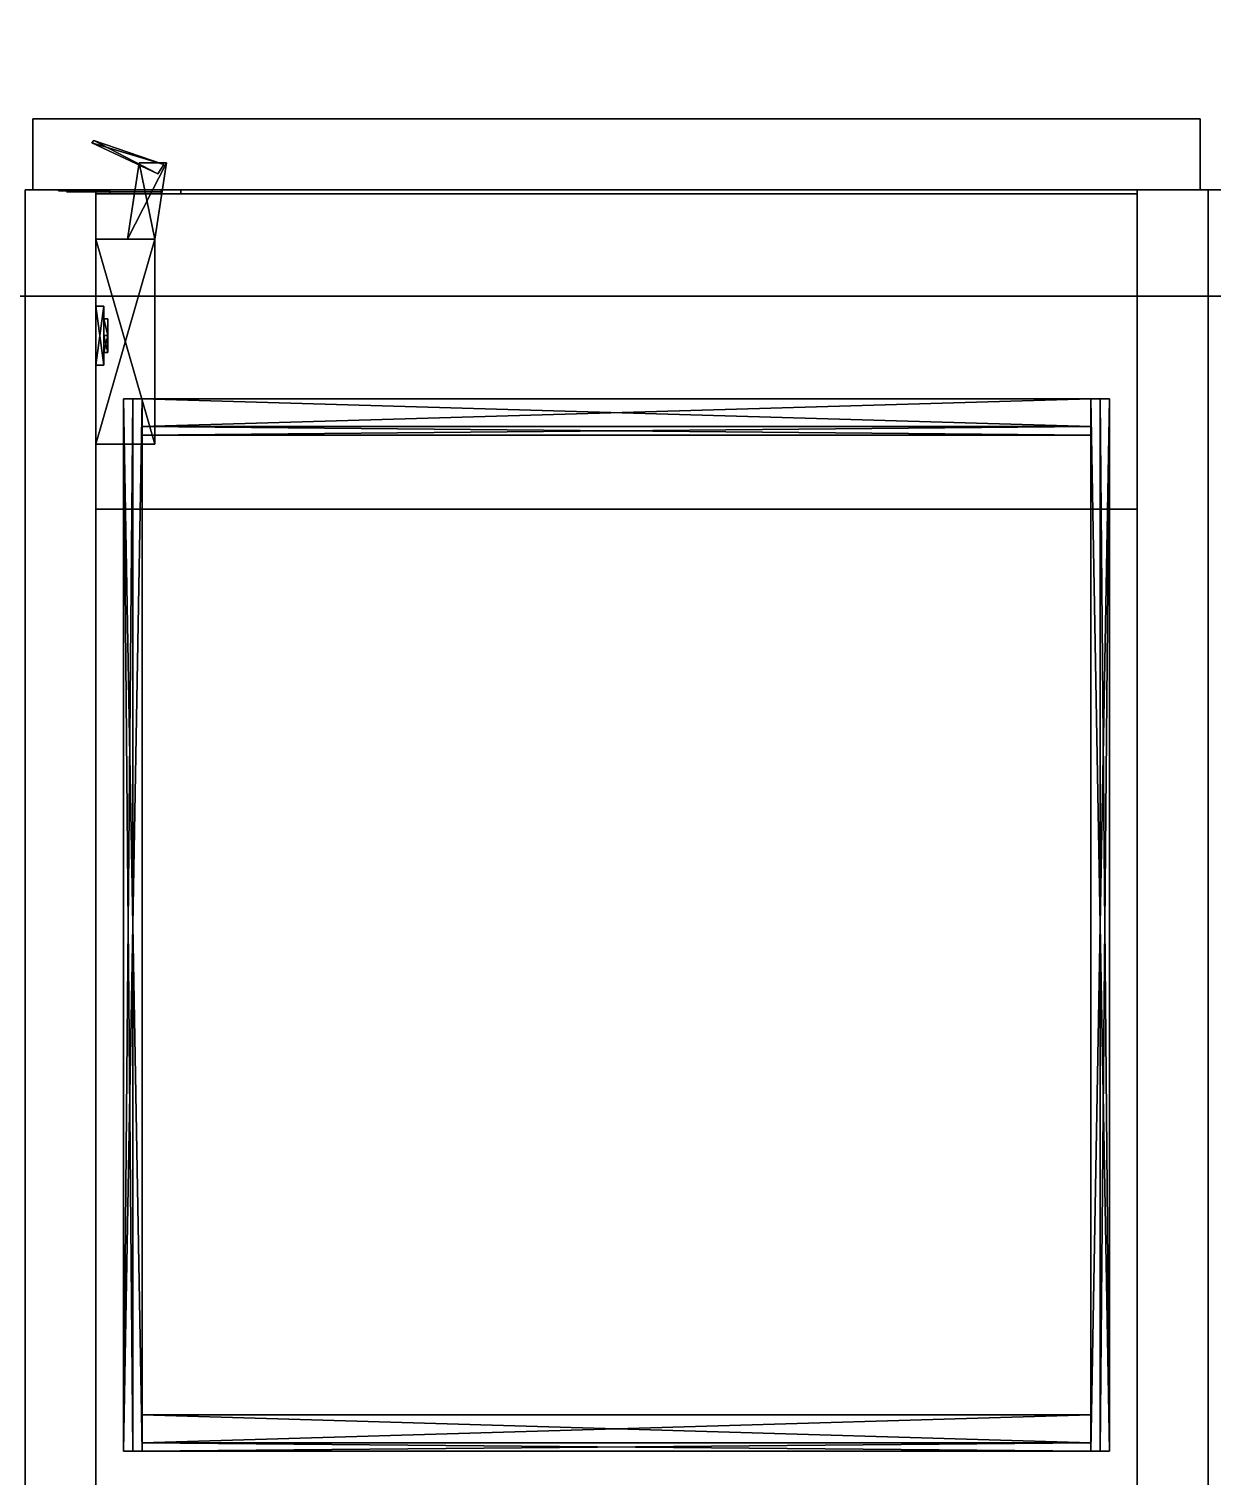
# Model space of a CAD drawing. Extents: x 0 to 5507, y -6518 to 0.
# Drawn here: x 1516 to 1816, y -3605.3 to -3238.2 of the extents above; entities that cross this region are included whole.
import ezdxf

# ---------------------------------------------------------------- set-up
doc = ezdxf.new("R2010")
doc.units = 0
for name, color, linetype in [('LAYER0', 7, 'CONTINUOUS'), ('LAYER1', 7, 'CONTINUOUS'), ('LAYER532', 7, 'CONTINUOUS'), ('LAYER602', 7, 'CONTINUOUS'), ('LAYER633', 7, 'CONTINUOUS'), ('LAYER634', 7, 'CONTINUOUS'), ('LAYER651', 7, 'CONTINUOUS'), ('LAYER652', 253, 'CONTINUOUS'), ('LAYER653', 7, 'CONTINUOUS'), ('LAYER656', 28, 'CONTINUOUS'), ('LAYER657', 253, 'CONTINUOUS'), ('LAYER658', 28, 'CONTINUOUS'), ('LAYER659', 253, 'CONTINUOUS'), ('LAYER660', 254, 'CONTINUOUS')]:
    doc.layers.add(name, color=color, linetype=linetype)

msp = doc.modelspace()

# ---------------------------------------------------------------- linework, layer by layer
at = {"layer": 'LAYER0', "invisible_edges": 1}
for points in [[(5507, 0), (0, -6518), (0, 0), (5507, 0)], [(5507, -6518, 5), (0, 0, 5), (0, -6518, 5), (5507, -6518, 5)], [(0, 0, 5), (5507, -6518, 5), (5507, 0, 5), (0, 0, 5)], [(0, -6518), (5507, 0), (5507, -6518), (0, -6518)]]:
    msp.add_3dface(points, dxfattribs=at)
at = {"layer": 'LAYER532', "invisible_edges": 1}
for points in [[(2487, -3306, 5), (762, -3849, 5), (762, -3306, 5), (2487, -3306, 5)], [(762, -3849, 5), (2487, -3306, 5), (2487, -3849, 5), (762, -3849, 5)], [(762, -3306, 115), (2487, -3306, 5), (762, -3306, 5), (762, -3306, 115)], [(2487, -3306, 5), (762, -3306, 115), (2487, -3306, 115), (2487, -3306, 5)], [(2487, -3849, 115), (762, -3306, 115), (762, -3849, 115), (2487, -3849, 115)], [(762, -3306, 115), (2487, -3849, 115), (2487, -3306, 115), (762, -3306, 115)]]:
    msp.add_3dface(points, dxfattribs=at)
at = {"layer": 'LAYER602', "invisible_edges": 1}
for points in [[(1833, -3849, 115), (1815, -3279, 115), (1833, -3279, 115), (1833, -3849, 115)], [(1815, -3279, 115), (1833, -3849, 115), (1815, -3849, 115), (1815, -3279, 115)], [(1815, -3279, 115), (1833, -3279, 895), (1833, -3279, 115), (1815, -3279, 115)], [(1833, -3279, 895), (1815, -3279, 115), (1815, -3279, 895), (1833, -3279, 895)], [(1815, -3849, 895), (1833, -3279, 895), (1815, -3279, 895), (1815, -3849, 895)], [(1833, -3279, 895), (1815, -3849, 895), (1833, -3849, 895), (1833, -3279, 895)], [(1815, -3279, 115), (1815, -3849, 895), (1815, -3279, 895), (1815, -3279, 115)], [(1815, -3849, 895), (1815, -3279, 115), (1815, -3849, 115), (1815, -3849, 895)]]:
    msp.add_3dface(points, dxfattribs=at)
at = {"layer": 'LAYER633', "invisible_edges": 1}
for points in [[(1797, -3849, 895), (1797, -3279, 115), (1797, -3849, 115), (1797, -3849, 895)], [(1797, -3279, 115), (1797, -3849, 895), (1797, -3279, 895), (1797, -3279, 115)], [(1815, -3849, 115), (1797, -3279, 115), (1815, -3279, 115), (1815, -3849, 115)], [(1797, -3279, 115), (1815, -3849, 115), (1797, -3849, 115), (1797, -3279, 115)], [(1815, -3279, 895), (1797, -3279, 115), (1797, -3279, 895), (1815, -3279, 895)], [(1797, -3279, 115), (1815, -3279, 895), (1815, -3279, 115), (1797, -3279, 115)], [(1797, -3849, 895), (1815, -3279, 895), (1797, -3279, 895), (1797, -3849, 895)], [(1815, -3279, 895), (1797, -3849, 895), (1815, -3849, 895), (1815, -3279, 895)], [(1815, -3279, 895), (1815, -3849, 115), (1815, -3279, 115), (1815, -3279, 895)], [(1815, -3849, 115), (1815, -3279, 895), (1815, -3849, 895), (1815, -3849, 115)]]:
    msp.add_3dface(points, dxfattribs=at)
at = {"layer": 'LAYER634', "invisible_edges": 1}
for points in [[(1533, -3849, 115), (1515, -3279, 115), (1533, -3279, 115), (1533, -3849, 115)], [(1515, -3279, 115), (1533, -3849, 115), (1515, -3849, 115), (1515, -3279, 115)], [(1515, -3279, 115), (1533, -3279, 895), (1533, -3279, 115), (1515, -3279, 115)], [(1533, -3279, 895), (1515, -3279, 115), (1515, -3279, 895), (1533, -3279, 895)], [(1515, -3849, 895), (1533, -3279, 895), (1515, -3279, 895), (1515, -3849, 895)], [(1533, -3279, 895), (1515, -3849, 895), (1533, -3849, 895), (1533, -3279, 895)], [(1533, -3849, 115), (1533, -3279, 895), (1533, -3849, 895), (1533, -3849, 115)], [(1533, -3279, 895), (1533, -3849, 115), (1533, -3279, 115), (1533, -3279, 895)]]:
    msp.add_3dface(points, dxfattribs=at)
at = {"layer": 'LAYER651', "invisible_edges": 1}
for points in [[(1533, -3849, 116), (1797, -3279, 116), (1797, -3849, 116), (1533, -3849, 116)], [(1797, -3279, 116), (1533, -3849, 116), (1533, -3279, 116), (1797, -3279, 116)], [(1533, -3279, 134), (1797, -3279, 116), (1533, -3279, 116), (1533, -3279, 134)], [(1797, -3279, 116), (1533, -3279, 134), (1797, -3279, 134), (1797, -3279, 116)], [(1533, -3849, 116), (1533, -3279, 134), (1533, -3279, 116), (1533, -3849, 116)], [(1533, -3279, 134), (1533, -3849, 116), (1533, -3849, 134), (1533, -3279, 134)], [(1533, -3279, 134), (1797, -3849, 134), (1797, -3279, 134), (1533, -3279, 134)], [(1797, -3849, 134), (1533, -3279, 134), (1533, -3849, 134), (1797, -3849, 134)], [(1797, -3849, 134), (1797, -3279, 116), (1797, -3279, 134), (1797, -3849, 134)], [(1797, -3279, 116), (1797, -3849, 134), (1797, -3849, 116), (1797, -3279, 116)]]:
    msp.add_3dface(points, dxfattribs=at)
at = {"layer": 'LAYER652'}
for points in [[(1540, -3332, 134), (1544.717, -3332, 134), (1540, -3599, 134), (1540, -3332, 134)], [(1540, -3599, 134), (1544.717, -3332, 134), (1544.717, -3599, 134), (1540, -3599, 134)], [(1540, -3332, 137), (1540, -3332, 134), (1540, -3599, 137), (1540, -3332, 137)], [(1540, -3599, 137), (1540, -3332, 134), (1540, -3599, 134), (1540, -3599, 137)], [(1542.359, -3332, 137), (1540, -3332, 137), (1542.359, -3599, 137), (1542.359, -3332, 137)], [(1542.359, -3599, 137), (1540, -3332, 137), (1540, -3599, 137), (1542.359, -3599, 137)], [(1540, -3332, 158), (1542.359, -3332, 158), (1540, -3599, 158), (1540, -3332, 158)], [(1540, -3599, 158), (1542.359, -3332, 158), (1542.359, -3599, 158), (1540, -3599, 158)], [(1540, -3332, 161), (1540, -3332, 158), (1540, -3599, 161), (1540, -3332, 161)], [(1540, -3599, 161), (1540, -3332, 158), (1540, -3599, 158), (1540, -3599, 161)], [(1544.717, -3332, 161), (1540, -3332, 161), (1544.717, -3599, 161), (1544.717, -3332, 161)], [(1544.717, -3599, 161), (1540, -3332, 161), (1540, -3599, 161), (1544.717, -3599, 161)], [(1540, -3332, 134), (1540, -3599, 134), (1544.717, -3332, 134), (1540, -3332, 134)], [(1544.717, -3332, 161), (1544.717, -3599, 161), (1540, -3332, 161), (1544.717, -3332, 161)], [(1540, -3332, 158), (1540, -3599, 158), (1542.359, -3332, 158), (1540, -3332, 158)], [(1540, -3332, 161), (1540, -3599, 161), (1540, -3332, 158), (1540, -3332, 161)], [(1540, -3599, 134), (1544.717, -3599, 134), (1544.717, -3332, 134), (1540, -3599, 134)], [(1540, -3599, 158), (1542.359, -3599, 158), (1542.359, -3332, 158), (1540, -3599, 158)], [(1540, -3599, 161), (1540, -3599, 158), (1540, -3332, 158), (1540, -3599, 161)], [(1540, -3599, 137), (1540, -3599, 134), (1540, -3332, 134), (1540, -3599, 137)], [(1544.717, -3599, 161), (1540, -3599, 161), (1540, -3332, 161), (1544.717, -3599, 161)], [(1542.359, -3332, 158), (1542.359, -3332, 137), (1542.359, -3599, 158), (1542.359, -3332, 158)], [(1542.359, -3599, 158), (1542.359, -3332, 137), (1542.359, -3599, 137), (1542.359, -3599, 158)], [(1542.359, -3332, 158), (1542.359, -3599, 158), (1542.359, -3332, 137), (1542.359, -3332, 158)], [(1542.359, -3599, 158), (1542.359, -3599, 137), (1542.359, -3332, 137), (1542.359, -3599, 158)], [(1544.717, -3332, 134), (1544.717, -3332, 137), (1785.283, -3332, 134), (1544.717, -3332, 134)], [(1785.283, -3332, 134), (1544.717, -3332, 137), (1785.283, -3332, 137), (1785.283, -3332, 134)], [(1785.283, -3332, 134), (1785.283, -3339.082, 134), (1544.717, -3332, 134), (1785.283, -3332, 134)], [(1544.717, -3332, 134), (1785.283, -3339.082, 134), (1544.717, -3339.082, 134), (1544.717, -3332, 134)], [(1544.717, -3332, 134), (1544.717, -3339.082, 134), (1544.717, -3332, 137), (1544.717, -3332, 134)], [(1544.717, -3332, 137), (1544.717, -3339.082, 134), (1544.717, -3339.082, 137), (1544.717, -3332, 137)], [(1544.717, -3332, 137), (1544.717, -3339.082, 137), (1785.283, -3332, 137), (1544.717, -3332, 137)], [(1785.283, -3332, 137), (1544.717, -3339.082, 137), (1785.283, -3339.082, 137), (1785.283, -3332, 137)], [(1544.717, -3332, 134), (1544.717, -3332, 161), (1544.717, -3599, 134), (1544.717, -3332, 134)], [(1544.717, -3599, 134), (1544.717, -3332, 161), (1544.717, -3599, 161), (1544.717, -3599, 134)], [(1544.717, -3332, 134), (1544.717, -3599, 134), (1544.717, -3332, 161), (1544.717, -3332, 134)], [(1544.717, -3599, 134), (1544.717, -3599, 161), (1544.717, -3332, 161), (1544.717, -3599, 134)], [(1785.283, -3332, 134), (1785.283, -3332, 137), (1785.283, -3339.082, 134), (1785.283, -3332, 134)], [(1785.283, -3339.082, 134), (1785.283, -3332, 137), (1785.283, -3339.082, 137), (1785.283, -3339.082, 134)], [(1790, -3332, 134), (1785.283, -3332, 134), (1790, -3599, 134), (1790, -3332, 134)], [(1790, -3599, 134), (1785.283, -3332, 134), (1785.283, -3599, 134), (1790, -3599, 134)], [(1785.283, -3332, 161), (1790, -3332, 161), (1785.283, -3599, 161), (1785.283, -3332, 161)], [(1785.283, -3599, 161), (1790, -3332, 161), (1790, -3599, 161), (1785.283, -3599, 161)], [(1785.283, -3332, 134), (1785.283, -3332, 161), (1785.283, -3599, 134), (1785.283, -3332, 134)], [(1785.283, -3599, 134), (1785.283, -3332, 161), (1785.283, -3599, 161), (1785.283, -3599, 134)], [(1785.283, -3332, 161), (1785.283, -3599, 161), (1790, -3332, 161), (1785.283, -3332, 161)], [(1785.283, -3599, 161), (1790, -3599, 161), (1790, -3332, 161), (1785.283, -3599, 161)], [(1790, -3332, 134), (1790, -3599, 134), (1785.283, -3332, 134), (1790, -3332, 134)], [(1790, -3599, 134), (1785.283, -3599, 134), (1785.283, -3332, 134), (1790, -3599, 134)], [(1785.283, -3332, 134), (1785.283, -3599, 134), (1785.283, -3332, 161), (1785.283, -3332, 134)], [(1785.283, -3599, 134), (1785.283, -3599, 161), (1785.283, -3332, 161), (1785.283, -3599, 134)], [(1787.641, -3332, 137), (1790, -3332, 137), (1787.641, -3599, 137), (1787.641, -3332, 137)], [(1787.641, -3599, 137), (1790, -3332, 137), (1790, -3599, 137), (1787.641, -3599, 137)], [(1787.641, -3332, 158), (1787.641, -3332, 137), (1787.641, -3599, 158), (1787.641, -3332, 158)], [(1787.641, -3599, 158), (1787.641, -3332, 137), (1787.641, -3599, 137), (1787.641, -3599, 158)], [(1790, -3332, 158), (1787.641, -3332, 158), (1790, -3599, 158), (1790, -3332, 158)], [(1790, -3599, 158), (1787.641, -3332, 158), (1787.641, -3599, 158), (1790, -3599, 158)], [(1787.641, -3599, 158), (1787.641, -3599, 137), (1787.641, -3332, 137), (1787.641, -3599, 158)], [(1787.641, -3332, 158), (1787.641, -3599, 158), (1787.641, -3332, 137), (1787.641, -3332, 158)], [(1787.641, -3599, 137), (1790, -3599, 137), (1790, -3332, 137), (1787.641, -3599, 137)], [(1787.641, -3332, 137), (1787.641, -3599, 137), (1790, -3332, 137), (1787.641, -3332, 137)], [(1790, -3332, 158), (1790, -3599, 158), (1787.641, -3332, 158), (1790, -3332, 158)], [(1790, -3599, 158), (1787.641, -3599, 158), (1787.641, -3332, 158), (1790, -3599, 158)], [(1790, -3332, 137), (1790, -3332, 134), (1790, -3599, 137), (1790, -3332, 137)], [(1790, -3599, 137), (1790, -3332, 134), (1790, -3599, 134), (1790, -3599, 137)], [(1790, -3332, 161), (1790, -3332, 158), (1790, -3599, 161), (1790, -3332, 161)], [(1790, -3599, 161), (1790, -3332, 158), (1790, -3599, 158), (1790, -3599, 161)], [(1790, -3332, 161), (1790, -3599, 161), (1790, -3332, 158), (1790, -3332, 161)], [(1790, -3332, 137), (1790, -3599, 137), (1790, -3332, 134), (1790, -3332, 137)], [(1790, -3599, 161), (1790, -3599, 158), (1790, -3332, 158), (1790, -3599, 161)], [(1790, -3599, 137), (1790, -3599, 134), (1790, -3332, 134), (1790, -3599, 137)], [(1544.717, -3339.082, 134), (1544.717, -3339.082, 151), (1785.283, -3339.082, 134), (1544.717, -3339.082, 134)], [(1785.283, -3339.082, 134), (1544.717, -3339.082, 151), (1785.283, -3339.082, 151), (1785.283, -3339.082, 134)], [(1785.283, -3339.082, 134), (1785.283, -3341.207, 134), (1544.717, -3339.082, 134), (1785.283, -3339.082, 134)], [(1544.717, -3339.082, 134), (1785.283, -3341.207, 134), (1544.717, -3341.207, 134), (1544.717, -3339.082, 134)], [(1544.717, -3339.082, 134), (1544.717, -3341.207, 134), (1544.717, -3339.082, 151), (1544.717, -3339.082, 134)], [(1544.717, -3339.082, 151), (1544.717, -3341.207, 134), (1544.717, -3341.207, 151), (1544.717, -3339.082, 151)], [(1544.717, -3339.082, 151), (1544.717, -3341.207, 151), (1785.283, -3339.082, 151), (1544.717, -3339.082, 151)], [(1785.283, -3339.082, 151), (1544.717, -3341.207, 151), (1785.283, -3341.207, 151), (1785.283, -3339.082, 151)], [(1785.283, -3339.082, 134), (1785.283, -3339.082, 137), (1544.717, -3339.082, 134), (1785.283, -3339.082, 134)], [(1544.717, -3339.082, 134), (1785.283, -3339.082, 137), (1544.717, -3339.082, 137), (1544.717, -3339.082, 134)], [(1544.717, -3339.082, 134), (1785.283, -3339.082, 134), (1544.717, -3339.082, 151), (1544.717, -3339.082, 134)], [(1785.283, -3339.082, 134), (1785.283, -3339.082, 151), (1785.283, -3341.207, 134), (1785.283, -3339.082, 134)], [(1785.283, -3341.207, 134), (1785.283, -3339.082, 151), (1785.283, -3341.207, 151), (1785.283, -3341.207, 134)], [(1785.283, -3341.207, 134), (1785.283, -3341.207, 151), (1544.717, -3341.207, 134), (1785.283, -3341.207, 134)], [(1544.717, -3341.207, 134), (1785.283, -3341.207, 151), (1544.717, -3341.207, 151), (1544.717, -3341.207, 134)], [(1544.717, -3589.793, 134), (1544.717, -3589.793, 137), (1785.283, -3589.793, 134), (1544.717, -3589.793, 134)], [(1785.283, -3589.793, 134), (1544.717, -3589.793, 137), (1785.283, -3589.793, 137), (1785.283, -3589.793, 134)], [(1785.283, -3589.793, 134), (1785.283, -3596.875, 134), (1544.717, -3589.793, 134), (1785.283, -3589.793, 134)], [(1544.717, -3589.793, 134), (1785.283, -3596.875, 134), (1544.717, -3596.875, 134), (1544.717, -3589.793, 134)], [(1544.717, -3589.793, 134), (1544.717, -3596.875, 134), (1544.717, -3589.793, 137), (1544.717, -3589.793, 134)], [(1544.717, -3589.793, 137), (1544.717, -3596.875, 134), (1544.717, -3596.875, 137), (1544.717, -3589.793, 137)], [(1544.717, -3589.793, 137), (1544.717, -3596.875, 137), (1785.283, -3589.793, 137), (1544.717, -3589.793, 137)], [(1785.283, -3589.793, 137), (1544.717, -3596.875, 137), (1785.283, -3596.875, 137), (1785.283, -3589.793, 137)], [(1785.283, -3589.793, 134), (1785.283, -3589.793, 137), (1785.283, -3596.875, 134), (1785.283, -3589.793, 134)], [(1785.283, -3596.875, 134), (1785.283, -3589.793, 137), (1785.283, -3596.875, 137), (1785.283, -3596.875, 134)], [(1544.717, -3596.875, 134), (1544.717, -3596.875, 151), (1785.283, -3596.875, 134), (1544.717, -3596.875, 134)], [(1785.283, -3596.875, 134), (1544.717, -3596.875, 151), (1785.283, -3596.875, 151), (1785.283, -3596.875, 134)], [(1785.283, -3596.875, 134), (1785.283, -3599, 134), (1544.717, -3596.875, 134), (1785.283, -3596.875, 134)], [(1544.717, -3596.875, 134), (1785.283, -3599, 134), (1544.717, -3599, 134), (1544.717, -3596.875, 134)], [(1544.717, -3596.875, 134), (1544.717, -3599, 134), (1544.717, -3596.875, 151), (1544.717, -3596.875, 134)], [(1544.717, -3596.875, 151), (1544.717, -3599, 134), (1544.717, -3599, 151), (1544.717, -3596.875, 151)], [(1544.717, -3596.875, 151), (1544.717, -3599, 151), (1785.283, -3596.875, 151), (1544.717, -3596.875, 151)], [(1785.283, -3596.875, 151), (1544.717, -3599, 151), (1785.283, -3599, 151), (1785.283, -3596.875, 151)], [(1785.283, -3596.875, 134), (1785.283, -3596.875, 137), (1544.717, -3596.875, 134), (1785.283, -3596.875, 134)], [(1544.717, -3596.875, 134), (1785.283, -3596.875, 137), (1544.717, -3596.875, 137), (1544.717, -3596.875, 134)], [(1785.283, -3596.875, 134), (1785.283, -3596.875, 151), (1785.283, -3599, 134), (1785.283, -3596.875, 134)], [(1785.283, -3599, 134), (1785.283, -3596.875, 151), (1785.283, -3599, 151), (1785.283, -3599, 134)], [(1785.283, -3599, 134), (1785.283, -3599, 151), (1544.717, -3599, 134), (1785.283, -3599, 134)], [(1544.717, -3599, 134), (1785.283, -3599, 151), (1544.717, -3599, 151), (1544.717, -3599, 134)]]:
    msp.add_3dface(points, dxfattribs=at)
at = {"layer": 'LAYER653', "invisible_edges": 1}
for points in [[(1533, -3360, 876.5), (1797, -3280, 876.5), (1797, -3360, 876.5), (1533, -3360, 876.5)], [(1797, -3280, 876.5), (1533, -3360, 876.5), (1533, -3280, 876.5), (1797, -3280, 876.5)], [(1533, -3280, 894.5), (1797, -3280, 876.5), (1533, -3280, 876.5), (1533, -3280, 894.5)], [(1797, -3280, 876.5), (1533, -3280, 894.5), (1797, -3280, 894.5), (1797, -3280, 876.5)], [(1533, -3360, 876.5), (1533, -3280, 894.5), (1533, -3280, 876.5), (1533, -3360, 876.5)], [(1533, -3280, 894.5), (1533, -3360, 876.5), (1533, -3360, 894.5), (1533, -3280, 894.5)], [(1533, -3280, 894.5), (1797, -3360, 894.5), (1797, -3280, 894.5), (1533, -3280, 894.5)], [(1797, -3360, 894.5), (1533, -3280, 894.5), (1533, -3360, 894.5), (1797, -3360, 894.5)], [(1797, -3360, 894.5), (1797, -3280, 876.5), (1797, -3280, 894.5), (1797, -3360, 894.5)], [(1797, -3280, 876.5), (1797, -3360, 894.5), (1797, -3360, 876.5), (1797, -3280, 876.5)], [(1797, -3360, 894.5), (1533, -3360, 876.5), (1797, -3360, 876.5), (1797, -3360, 894.5)], [(1533, -3360, 876.5), (1797, -3360, 894.5), (1533, -3360, 894.5), (1533, -3360, 876.5)]]:
    msp.add_3dface(points, dxfattribs=at)
at = {"layer": 'LAYER656'}
for points, invisible_edges in [([(1524.49, -3279.25, 213.0251), (1523.5, -3279.25, 218), (1525.5, -3279.25, 218), (1525.5, -3279.25, 212.5)], 10), ([(1523.5, -3279.25, 218), (1524.49, -3279.25, 222.9749), (1525.5, -3279.25, 223.5), (1525.5, -3279.25, 218)], 10), ([(1527.308, -3279.25, 208.8076), (1524.49, -3279.25, 213.0251), (1525.5, -3279.25, 212.5), (1529, -3279.25, 212.5)], 10), ([(1524.49, -3279.25, 222.9749), (1527.308, -3279.25, 227.1924), (1529, -3279.25, 223.5), (1525.5, -3279.25, 223.5)], 10), ([(1525.5, -3279.5, 223.5), (1525.5, -3279.5, 212.5), (1532.5, -3279.5, 212.5), (1532.291, -3279.5, 223.3167)], 4), ([(1531.525, -3279.25, 205.9896), (1527.308, -3279.25, 208.8076), (1529, -3279.25, 212.5), (1532.5, -3279.25, 212.5)], 10), ([(1527.308, -3279.25, 227.1924), (1531.525, -3279.25, 230.0104), (1532.5, -3279.25, 223.5), (1529, -3279.25, 223.5)], 10), ([(1536.5, -3279.25, 205), (1531.525, -3279.25, 205.9896), (1532.5, -3279.25, 212.5), (1536.5, -3279.25, 209)], 2), ([(1531.525, -3279.25, 230.0104), (1536.5, -3279.25, 231), (1536.5, -3279.25, 227), (1532.5, -3279.25, 223.5)], 8), ([(1532.291, -3279.5, 223.3167), (1532.5, -3279.5, 212.5), (1536.5, -3279.5, 209), (1536.5, -3279.5, 227)], 5), ([(1536.5, -3279.5, 227), (1536.5, -3279.5, 209), (1549.5, -3279.5, 209), (1549.5, -3279.5, 227)], 1), ([(1554.5, -3280, 197), (1549.5, -3280, 209), (1536.5, -3280, 209), (1536.5, -3280, 197)], 1), ([(1554.5, -3280, 239), (1549.5, -3280, 227), (1536.5, -3280, 227), (1536.5, -3280, 239)], 1), ([(1554.5, -3280, 239), (1554.5, -3280, 197), (1549.5, -3280, 209), (1549.5, -3280, 227)], 10)]:
    msp.add_3dface(points, dxfattribs=dict(at, invisible_edges=invisible_edges))
for points in [[(1536.5, -3279, 209), (1536.5, -3279, 197), (1536.5, -3279, 209)], [(1536.5, -3279, 227), (1536.5, -3279, 239), (1536.5, -3279, 227)], [(1549.5, -3280, 209), (1549.5, -3279, 209), (1536.5, -3279, 209), (1536.5, -3280, 209)], [(1536.5, -3280, 209), (1536.5, -3279, 209), (1536.5, -3279, 197), (1536.5, -3280, 197)], [(1536.5, -3280, 197), (1536.5, -3279, 197), (1554.5, -3279, 197), (1554.5, -3280, 197)], [(1549.5, -3280, 227), (1549.5, -3279, 227), (1536.5, -3279, 227), (1536.5, -3280, 227)], [(1536.5, -3280, 227), (1536.5, -3279, 227), (1536.5, -3279, 239), (1536.5, -3280, 239)], [(1536.5, -3280, 239), (1536.5, -3279, 239), (1554.5, -3279, 239), (1554.5, -3280, 239)], [(1554.5, -3279, 197), (1536.5, -3279, 197), (1536.5, -3279, 239), (1554.5, -3279, 239)], [(1554.5, -3280, 197), (1536.5, -3280, 197), (1536.5, -3280, 197), (1554.5, -3280, 197)], [(1554.5, -3280, 239), (1536.5, -3280, 239), (1536.5, -3280, 239), (1554.5, -3280, 239)], [(1549.5, -3279, 209), (1549.5, -3279, 227), (1549.5, -3279, 209)], [(1549.5, -3280, 209), (1549.5, -3279, 209), (1549.5, -3279, 227), (1549.5, -3280, 227)], [(1554.5, -3280, 239), (1554.5, -3279, 239), (1554.5, -3280, 239)], [(1554.5, -3279, 197), (1554.5, -3279, 239), (1554.5, -3280, 239), (1554.5, -3280, 197)]]:
    msp.add_3dface(points, dxfattribs=at)
at = {"layer": 'LAYER657'}
for points in [[(1531.918, -3267.077, 212.3477), (1532.409, -3266.5, 212.3477), (1548.692, -3274.925, 212.3477), (1531.918, -3267.077, 212.3477)], [(1531.918, -3267.077, 223.652), (1550.182, -3272.544, 223.652), (1532.409, -3266.5, 223.652), (1531.918, -3267.077, 223.652)], [(1548.692, -3274.925, 223.652), (1550.182, -3272.544, 223.652), (1531.918, -3267.077, 223.652), (1548.692, -3274.925, 223.652)], [(1548.692, -3274.925, 212.3477), (1532.409, -3266.5, 212.3477), (1550.182, -3272.544, 212.3477), (1548.692, -3274.925, 212.3477)], [(1532.409, -3266.5, 212.3477), (1532.409, -3266.5, 223.652), (1550.182, -3272.544, 212.3477), (1532.409, -3266.5, 212.3477)], [(1550.182, -3272.544, 212.3477), (1532.409, -3266.5, 223.652), (1550.182, -3272.544, 223.652), (1550.182, -3272.544, 212.3477)], [(1543.942, -3272.135, 211.2174), (1550.906, -3272.135, 211.2174), (1540.958, -3291.5, 211.2174), (1543.942, -3272.135, 211.2174)], [(1540.958, -3291.5, 211.2174), (1550.906, -3272.135, 211.2174), (1547.922, -3291.5, 211.2174), (1540.958, -3291.5, 211.2174)], [(1540.958, -3291.5, 224.7826), (1547.922, -3291.5, 224.7826), (1543.942, -3272.135, 224.7826), (1540.958, -3291.5, 224.7826)], [(1543.942, -3272.135, 224.7826), (1547.922, -3291.5, 224.7826), (1550.906, -3272.135, 224.7826), (1543.942, -3272.135, 224.7826)], [(1550.906, -3272.135, 211.2174), (1550.906, -3272.135, 224.7826), (1547.922, -3291.5, 211.2174), (1550.906, -3272.135, 211.2174)], [(1547.922, -3291.5, 211.2174), (1550.906, -3272.135, 224.7826), (1547.922, -3291.5, 224.7826), (1547.922, -3291.5, 211.2174)], [(1533, -3291.5, 211.2174), (1547.922, -3291.5, 211.2174), (1533, -3343.5, 211.2174), (1533, -3291.5, 211.2174)], [(1533, -3343.5, 211.2174), (1547.922, -3291.5, 211.2174), (1547.922, -3343.5, 211.2174), (1533, -3343.5, 211.2174)], [(1533, -3343.5, 224.7826), (1547.922, -3343.5, 224.7826), (1533, -3291.5, 224.7826), (1533, -3343.5, 224.7826)], [(1533, -3291.5, 224.7826), (1547.922, -3343.5, 224.7826), (1547.922, -3291.5, 224.7826), (1533, -3291.5, 224.7826)], [(1547.922, -3291.5, 211.2174), (1547.922, -3291.5, 224.7826), (1547.922, -3343.5, 211.2174), (1547.922, -3291.5, 211.2174)], [(1547.922, -3343.5, 211.2174), (1547.922, -3291.5, 224.7826), (1547.922, -3343.5, 224.7826), (1547.922, -3343.5, 211.2174)], [(1534.99, -3308.5, 244), (1533, -3308.5, 244), (1533, -3323.5, 244), (1534.99, -3308.5, 244)], [(1534.99, -3308.5, 244), (1533, -3323.5, 244), (1534.99, -3323.5, 244), (1534.99, -3308.5, 244)], [(1534.99, -3323.5, 192), (1533, -3323.5, 192), (1533, -3308.5, 192), (1534.99, -3323.5, 192)], [(1534.99, -3323.5, 192), (1533, -3308.5, 192), (1534.99, -3308.5, 192), (1534.99, -3323.5, 192)], [(1533, -3308.5, 192), (1533, -3308.5, 244), (1534.99, -3308.5, 244), (1533, -3308.5, 192)], [(1533, -3308.5, 192), (1534.99, -3308.5, 244), (1534.99, -3308.5, 192), (1533, -3308.5, 192)], [(1534.99, -3308.5, 192), (1534.99, -3308.5, 244), (1534.99, -3323.5, 244), (1534.99, -3308.5, 192)], [(1534.99, -3308.5, 192), (1534.99, -3323.5, 244), (1534.99, -3323.5, 192), (1534.99, -3308.5, 192)], [(1535.984, -3311.757, 236.087), (1535.984, -3316, 231.2909), (1534.99, -3311.757, 236.087), (1535.984, -3311.757, 236.087)], [(1534.99, -3311.757, 236.087), (1535.984, -3316, 231.2909), (1534.99, -3316, 231.2909), (1534.99, -3311.757, 236.087)], [(1534.99, -3316, 240.883), (1534.99, -3316, 231.2909), (1534.99, -3311.757, 236.087), (1534.99, -3316, 240.883)], [(1534.99, -3316, 240.883), (1535.984, -3316, 240.883), (1534.99, -3311.757, 236.087), (1534.99, -3316, 240.883)], [(1534.99, -3311.757, 236.087), (1535.984, -3316, 240.883), (1535.984, -3311.757, 236.087), (1534.99, -3311.757, 236.087)], [(1535.984, -3311.757, 199.913), (1535.984, -3316, 195.117), (1534.99, -3311.757, 199.913), (1535.984, -3311.757, 199.913)], [(1534.99, -3311.757, 199.913), (1535.984, -3316, 195.117), (1534.99, -3316, 195.117), (1534.99, -3311.757, 199.913)], [(1534.99, -3316, 204.7091), (1534.99, -3316, 195.117), (1534.99, -3311.757, 199.913), (1534.99, -3316, 204.7091)], [(1534.99, -3316, 204.7091), (1535.984, -3316, 204.7091), (1534.99, -3311.757, 199.913), (1534.99, -3316, 204.7091)], [(1534.99, -3311.757, 199.913), (1535.984, -3316, 204.7091), (1535.984, -3311.757, 199.913), (1534.99, -3311.757, 199.913)], [(1535.984, -3316, 240.883), (1535.984, -3320.243, 236.087), (1535.984, -3311.757, 236.087), (1535.984, -3316, 240.883)], [(1535.984, -3311.757, 236.087), (1535.984, -3320.243, 236.087), (1535.984, -3316, 231.2909), (1535.984, -3311.757, 236.087)], [(1535.984, -3316, 204.7091), (1535.984, -3320.243, 199.913), (1535.984, -3311.757, 199.913), (1535.984, -3316, 204.7091)], [(1535.984, -3311.757, 199.913), (1535.984, -3320.243, 199.913), (1535.984, -3316, 195.117), (1535.984, -3311.757, 199.913)], [(1535.984, -3316, 231.2909), (1535.984, -3320.243, 236.087), (1534.99, -3316, 231.2909), (1535.984, -3316, 231.2909)], [(1534.99, -3316, 231.2909), (1535.984, -3320.243, 236.087), (1534.99, -3320.243, 236.087), (1534.99, -3316, 231.2909)], [(1535.984, -3320.243, 236.087), (1535.984, -3316, 240.883), (1534.99, -3320.243, 236.087), (1535.984, -3320.243, 236.087)], [(1534.99, -3320.243, 236.087), (1535.984, -3316, 240.883), (1534.99, -3316, 240.883), (1534.99, -3320.243, 236.087)], [(1534.99, -3316, 240.883), (1534.99, -3320.243, 236.087), (1534.99, -3316, 231.2909), (1534.99, -3316, 240.883)], [(1535.984, -3316, 195.117), (1535.984, -3320.243, 199.913), (1534.99, -3316, 195.117), (1535.984, -3316, 195.117)], [(1534.99, -3316, 195.117), (1535.984, -3320.243, 199.913), (1534.99, -3320.243, 199.913), (1534.99, -3316, 195.117)], [(1535.984, -3320.243, 199.913), (1535.984, -3316, 204.7091), (1534.99, -3320.243, 199.913), (1535.984, -3320.243, 199.913)], [(1534.99, -3320.243, 199.913), (1535.984, -3316, 204.7091), (1534.99, -3316, 204.7091), (1534.99, -3320.243, 199.913)], [(1534.99, -3316, 204.7091), (1534.99, -3320.243, 199.913), (1534.99, -3316, 195.117), (1534.99, -3316, 204.7091)], [(1534.99, -3323.5, 244), (1533, -3323.5, 244), (1533, -3323.5, 192), (1534.99, -3323.5, 244)], [(1534.99, -3323.5, 244), (1533, -3323.5, 192), (1534.99, -3323.5, 192), (1534.99, -3323.5, 244)], [(1533, -3343.5, 211.2174), (1547.922, -3343.5, 211.2174), (1533, -3343.5, 224.7826), (1533, -3343.5, 211.2174)], [(1533, -3343.5, 224.7826), (1547.922, -3343.5, 211.2174), (1547.922, -3343.5, 224.7826), (1533, -3343.5, 224.7826)]]:
    msp.add_3dface(points, dxfattribs=at)
at = {"layer": 'LAYER658'}
for points, invisible_edges in [([(1524.49, -3279.25, 787.0251), (1523.5, -3279.25, 792), (1525.5, -3279.25, 792), (1525.5, -3279.25, 786.5)], 10), ([(1523.5, -3279.25, 792), (1524.49, -3279.25, 796.9749), (1525.5, -3279.25, 797.5), (1525.5, -3279.25, 792)], 10), ([(1527.308, -3279.25, 782.8076), (1524.49, -3279.25, 787.0251), (1525.5, -3279.25, 786.5), (1529, -3279.25, 786.5)], 10), ([(1524.49, -3279.25, 796.9749), (1527.308, -3279.25, 801.1924), (1529, -3279.25, 797.5), (1525.5, -3279.25, 797.5)], 10), ([(1525.5, -3279.5, 797.5), (1525.5, -3279.5, 786.5), (1532.5, -3279.5, 786.5), (1532.291, -3279.5, 797.3167)], 4), ([(1531.525, -3279.25, 779.9896), (1527.308, -3279.25, 782.8076), (1529, -3279.25, 786.5), (1532.5, -3279.25, 786.5)], 10), ([(1527.308, -3279.25, 801.1924), (1531.525, -3279.25, 804.0104), (1532.5, -3279.25, 797.5), (1529, -3279.25, 797.5)], 10), ([(1536.5, -3279.25, 779), (1531.525, -3279.25, 779.9896), (1532.5, -3279.25, 786.5), (1536.5, -3279.25, 783)], 2), ([(1531.525, -3279.25, 804.0104), (1536.5, -3279.25, 805), (1536.5, -3279.25, 801), (1532.5, -3279.25, 797.5)], 8), ([(1532.291, -3279.5, 797.3167), (1532.5, -3279.5, 786.5), (1536.5, -3279.5, 783), (1536.5, -3279.5, 801)], 5), ([(1536.5, -3279.5, 801), (1536.5, -3279.5, 783), (1549.5, -3279.5, 783), (1549.5, -3279.5, 801)], 1), ([(1554.5, -3280, 771), (1549.5, -3280, 783), (1536.5, -3280, 783), (1536.5, -3280, 771)], 1), ([(1554.5, -3280, 813), (1549.5, -3280, 801), (1536.5, -3280, 801), (1536.5, -3280, 813)], 1), ([(1554.5, -3280, 813), (1554.5, -3280, 771), (1549.5, -3280, 783), (1549.5, -3280, 801)], 10)]:
    msp.add_3dface(points, dxfattribs=dict(at, invisible_edges=invisible_edges))
for points in [[(1536.5, -3279, 783), (1536.5, -3279, 771), (1536.5, -3279, 783)], [(1536.5, -3279, 801), (1536.5, -3279, 813), (1536.5, -3279, 801)], [(1549.5, -3280, 783), (1549.5, -3279, 783), (1536.5, -3279, 783), (1536.5, -3280, 783)], [(1536.5, -3280, 783), (1536.5, -3279, 783), (1536.5, -3279, 771), (1536.5, -3280, 771)], [(1536.5, -3280, 771), (1536.5, -3279, 771), (1554.5, -3279, 771), (1554.5, -3280, 771)], [(1549.5, -3280, 801), (1549.5, -3279, 801), (1536.5, -3279, 801), (1536.5, -3280, 801)], [(1536.5, -3280, 801), (1536.5, -3279, 801), (1536.5, -3279, 813), (1536.5, -3280, 813)], [(1536.5, -3280, 813), (1536.5, -3279, 813), (1554.5, -3279, 813), (1554.5, -3280, 813)], [(1554.5, -3279, 771), (1536.5, -3279, 771), (1536.5, -3279, 813), (1554.5, -3279, 813)], [(1554.5, -3280, 771), (1536.5, -3280, 771), (1536.5, -3280, 771), (1554.5, -3280, 771)], [(1554.5, -3280, 813), (1536.5, -3280, 813), (1536.5, -3280, 813), (1554.5, -3280, 813)], [(1549.5, -3279, 783), (1549.5, -3279, 801), (1549.5, -3279, 783)], [(1549.5, -3280, 783), (1549.5, -3279, 783), (1549.5, -3279, 801), (1549.5, -3280, 801)], [(1554.5, -3280, 813), (1554.5, -3279, 813), (1554.5, -3280, 813)], [(1554.5, -3279, 771), (1554.5, -3279, 813), (1554.5, -3280, 813), (1554.5, -3280, 771)]]:
    msp.add_3dface(points, dxfattribs=at)
at = {"layer": 'LAYER659'}
for points in [[(1531.918, -3267.077, 786.3477), (1532.409, -3266.5, 786.3477), (1548.692, -3274.925, 786.3477), (1531.918, -3267.077, 786.3477)], [(1531.918, -3267.077, 797.652), (1550.182, -3272.544, 797.652), (1532.409, -3266.5, 797.652), (1531.918, -3267.077, 797.652)], [(1548.692, -3274.925, 797.652), (1550.182, -3272.544, 797.652), (1531.918, -3267.077, 797.652), (1548.692, -3274.925, 797.652)], [(1548.692, -3274.925, 786.3477), (1532.409, -3266.5, 786.3477), (1550.182, -3272.544, 786.3477), (1548.692, -3274.925, 786.3477)], [(1532.409, -3266.5, 786.3477), (1532.409, -3266.5, 797.652), (1550.182, -3272.544, 786.3477), (1532.409, -3266.5, 786.3477)], [(1550.182, -3272.544, 786.3477), (1532.409, -3266.5, 797.652), (1550.182, -3272.544, 797.652), (1550.182, -3272.544, 786.3477)], [(1543.942, -3272.135, 785.2174), (1550.906, -3272.135, 785.2174), (1540.958, -3291.5, 785.2174), (1543.942, -3272.135, 785.2174)], [(1540.958, -3291.5, 785.2174), (1550.906, -3272.135, 785.2174), (1547.922, -3291.5, 785.2174), (1540.958, -3291.5, 785.2174)], [(1540.958, -3291.5, 798.7826), (1547.922, -3291.5, 798.7826), (1543.942, -3272.135, 798.7826), (1540.958, -3291.5, 798.7826)], [(1543.942, -3272.135, 798.7826), (1547.922, -3291.5, 798.7826), (1550.906, -3272.135, 798.7826), (1543.942, -3272.135, 798.7826)], [(1550.906, -3272.135, 785.2174), (1550.906, -3272.135, 798.7826), (1547.922, -3291.5, 785.2174), (1550.906, -3272.135, 785.2174)], [(1547.922, -3291.5, 785.2174), (1550.906, -3272.135, 798.7826), (1547.922, -3291.5, 798.7826), (1547.922, -3291.5, 785.2174)], [(1533, -3291.5, 785.2174), (1547.922, -3291.5, 785.2174), (1533, -3343.5, 785.2174), (1533, -3291.5, 785.2174)], [(1533, -3343.5, 785.2174), (1547.922, -3291.5, 785.2174), (1547.922, -3343.5, 785.2174), (1533, -3343.5, 785.2174)], [(1533, -3343.5, 798.7826), (1547.922, -3343.5, 798.7826), (1533, -3291.5, 798.7826), (1533, -3343.5, 798.7826)], [(1533, -3291.5, 798.7826), (1547.922, -3343.5, 798.7826), (1547.922, -3291.5, 798.7826), (1533, -3291.5, 798.7826)], [(1547.922, -3291.5, 785.2174), (1547.922, -3291.5, 798.7826), (1547.922, -3343.5, 785.2174), (1547.922, -3291.5, 785.2174)], [(1547.922, -3343.5, 785.2174), (1547.922, -3291.5, 798.7826), (1547.922, -3343.5, 798.7826), (1547.922, -3343.5, 785.2174)], [(1534.99, -3308.5, 818), (1533, -3308.5, 818), (1533, -3323.5, 818), (1534.99, -3308.5, 818)], [(1534.99, -3308.5, 818), (1533, -3323.5, 818), (1534.99, -3323.5, 818), (1534.99, -3308.5, 818)], [(1534.99, -3323.5, 766), (1533, -3323.5, 766), (1533, -3308.5, 766), (1534.99, -3323.5, 766)], [(1534.99, -3323.5, 766), (1533, -3308.5, 766), (1534.99, -3308.5, 766), (1534.99, -3323.5, 766)], [(1533, -3308.5, 766), (1533, -3308.5, 818), (1534.99, -3308.5, 818), (1533, -3308.5, 766)], [(1533, -3308.5, 766), (1534.99, -3308.5, 818), (1534.99, -3308.5, 766), (1533, -3308.5, 766)], [(1534.99, -3308.5, 766), (1534.99, -3308.5, 818), (1534.99, -3323.5, 818), (1534.99, -3308.5, 766)], [(1534.99, -3308.5, 766), (1534.99, -3323.5, 818), (1534.99, -3323.5, 766), (1534.99, -3308.5, 766)], [(1535.984, -3311.757, 810.087), (1535.984, -3316, 805.291), (1534.99, -3311.757, 810.087), (1535.984, -3311.757, 810.087)], [(1534.99, -3311.757, 810.087), (1535.984, -3316, 805.291), (1534.99, -3316, 805.291), (1534.99, -3311.757, 810.087)], [(1534.99, -3316, 814.883), (1534.99, -3316, 805.291), (1534.99, -3311.757, 810.087), (1534.99, -3316, 814.883)], [(1534.99, -3316, 814.883), (1535.984, -3316, 814.883), (1534.99, -3311.757, 810.087), (1534.99, -3316, 814.883)], [(1534.99, -3311.757, 810.087), (1535.984, -3316, 814.883), (1535.984, -3311.757, 810.087), (1534.99, -3311.757, 810.087)], [(1535.984, -3311.757, 773.913), (1535.984, -3316, 769.117), (1534.99, -3311.757, 773.913), (1535.984, -3311.757, 773.913)], [(1534.99, -3311.757, 773.913), (1535.984, -3316, 769.117), (1534.99, -3316, 769.117), (1534.99, -3311.757, 773.913)], [(1534.99, -3316, 778.709), (1534.99, -3316, 769.117), (1534.99, -3311.757, 773.913), (1534.99, -3316, 778.709)], [(1534.99, -3316, 778.709), (1535.984, -3316, 778.709), (1534.99, -3311.757, 773.913), (1534.99, -3316, 778.709)], [(1534.99, -3311.757, 773.913), (1535.984, -3316, 778.709), (1535.984, -3311.757, 773.913), (1534.99, -3311.757, 773.913)], [(1535.984, -3316, 814.883), (1535.984, -3320.243, 810.087), (1535.984, -3311.757, 810.087), (1535.984, -3316, 814.883)], [(1535.984, -3311.757, 810.087), (1535.984, -3320.243, 810.087), (1535.984, -3316, 805.291), (1535.984, -3311.757, 810.087)], [(1535.984, -3316, 778.709), (1535.984, -3320.243, 773.913), (1535.984, -3311.757, 773.913), (1535.984, -3316, 778.709)], [(1535.984, -3311.757, 773.913), (1535.984, -3320.243, 773.913), (1535.984, -3316, 769.117), (1535.984, -3311.757, 773.913)], [(1535.984, -3316, 805.291), (1535.984, -3320.243, 810.087), (1534.99, -3316, 805.291), (1535.984, -3316, 805.291)], [(1534.99, -3316, 805.291), (1535.984, -3320.243, 810.087), (1534.99, -3320.243, 810.087), (1534.99, -3316, 805.291)], [(1535.984, -3320.243, 810.087), (1535.984, -3316, 814.883), (1534.99, -3320.243, 810.087), (1535.984, -3320.243, 810.087)], [(1534.99, -3320.243, 810.087), (1535.984, -3316, 814.883), (1534.99, -3316, 814.883), (1534.99, -3320.243, 810.087)], [(1534.99, -3316, 814.883), (1534.99, -3320.243, 810.087), (1534.99, -3316, 805.291), (1534.99, -3316, 814.883)], [(1535.984, -3316, 769.117), (1535.984, -3320.243, 773.913), (1534.99, -3316, 769.117), (1535.984, -3316, 769.117)], [(1534.99, -3316, 769.117), (1535.984, -3320.243, 773.913), (1534.99, -3320.243, 773.913), (1534.99, -3316, 769.117)], [(1535.984, -3320.243, 773.913), (1535.984, -3316, 778.709), (1534.99, -3320.243, 773.913), (1535.984, -3320.243, 773.913)], [(1534.99, -3320.243, 773.913), (1535.984, -3316, 778.709), (1534.99, -3316, 778.709), (1534.99, -3320.243, 773.913)], [(1534.99, -3316, 778.709), (1534.99, -3320.243, 773.913), (1534.99, -3316, 769.117), (1534.99, -3316, 778.709)], [(1534.99, -3323.5, 818), (1533, -3323.5, 818), (1533, -3323.5, 766), (1534.99, -3323.5, 818)], [(1534.99, -3323.5, 818), (1533, -3323.5, 766), (1534.99, -3323.5, 766), (1534.99, -3323.5, 818)], [(1533, -3343.5, 785.2174), (1547.922, -3343.5, 785.2174), (1533, -3343.5, 798.7826), (1533, -3343.5, 785.2174)], [(1533, -3343.5, 798.7826), (1547.922, -3343.5, 785.2174), (1547.922, -3343.5, 798.7826), (1533, -3343.5, 798.7826)]]:
    msp.add_3dface(points, dxfattribs=at)
at = {"layer": 'LAYER660', "invisible_edges": 1}
for points in [[(1813, -3261, 118), (1517, -3279, 118), (1517, -3261, 118), (1813, -3261, 118)], [(1517, -3279, 118), (1813, -3261, 118), (1813, -3279, 118), (1517, -3279, 118)], [(1517, -3261, 892), (1517, -3279, 118), (1517, -3279, 892), (1517, -3261, 892)], [(1517, -3279, 118), (1517, -3261, 892), (1517, -3261, 118), (1517, -3279, 118)], [(1813, -3279, 892), (1517, -3261, 892), (1517, -3279, 892), (1813, -3279, 892)], [(1517, -3261, 892), (1813, -3279, 892), (1813, -3261, 892), (1517, -3261, 892)], [(1517, -3261, 892), (1813, -3261, 118), (1517, -3261, 118), (1517, -3261, 892)], [(1813, -3261, 118), (1517, -3261, 892), (1813, -3261, 892), (1813, -3261, 118)], [(1813, -3261, 118), (1813, -3279, 892), (1813, -3279, 118), (1813, -3261, 118)], [(1813, -3279, 892), (1813, -3261, 118), (1813, -3261, 892), (1813, -3279, 892)], [(1813, -3279, 892), (1517, -3279, 118), (1813, -3279, 118), (1813, -3279, 892)], [(1517, -3279, 118), (1813, -3279, 892), (1517, -3279, 892), (1517, -3279, 118)]]:
    msp.add_3dface(points, dxfattribs=at)

# ---------------------------------------------------------------- meshes
at = {"layer": 'LAYER1'}
mesh = msp.add_polymesh((3, 2), dxfattribs=at)
for k, corner in enumerate([(3052, -1518, 2340), (1039, -1518, 2340), (3052, -6518, 2340), (3052, -1518, 2340), (3202, -6518, 2340), (3202, -1368, 2340)]):
    mesh.set_mesh_vertex(divmod(k, 2), corner)
at = {"layer": 'LAYER656'}
mesh = msp.add_polymesh((2, 9), dxfattribs=at)
for k, corner in enumerate([(1536.5, -3279.25, 205), (1531.525, -3279.25, 205.9896), (1527.308, -3279.25, 208.8076), (1524.49, -3279.25, 213.0251), (1523.5, -3279.25, 218), (1524.49, -3279.25, 222.9749), (1527.308, -3279.25, 227.1924), (1531.525, -3279.25, 230.0104), (1536.5, -3279.25, 231), (1536.5, -3279, 205), (1531.525, -3279, 205.9896), (1527.308, -3279, 208.8076), (1524.49, -3279, 213.0251), (1523.5, -3279, 218), (1524.49, -3279, 222.9749), (1527.308, -3279, 227.1924), (1531.525, -3279, 230.0104), (1536.5, -3279, 231)]):
    mesh.set_mesh_vertex(divmod(k, 9), corner)
at = {"layer": 'LAYER658'}
mesh = msp.add_polymesh((2, 9), dxfattribs=at)
for k, corner in enumerate([(1536.5, -3279.25, 779), (1531.525, -3279.25, 779.9896), (1527.308, -3279.25, 782.8076), (1524.49, -3279.25, 787.0251), (1523.5, -3279.25, 792), (1524.49, -3279.25, 796.9749), (1527.308, -3279.25, 801.1924), (1531.525, -3279.25, 804.0104), (1536.5, -3279.25, 805), (1536.5, -3279, 779), (1531.525, -3279, 779.9896), (1527.308, -3279, 782.8076), (1524.49, -3279, 787.0251), (1523.5, -3279, 792), (1524.49, -3279, 796.9749), (1527.308, -3279, 801.1924), (1531.525, -3279, 804.0104), (1536.5, -3279, 805)]):
    mesh.set_mesh_vertex(divmod(k, 9), corner)

doc.saveas('drawing.dxf')
